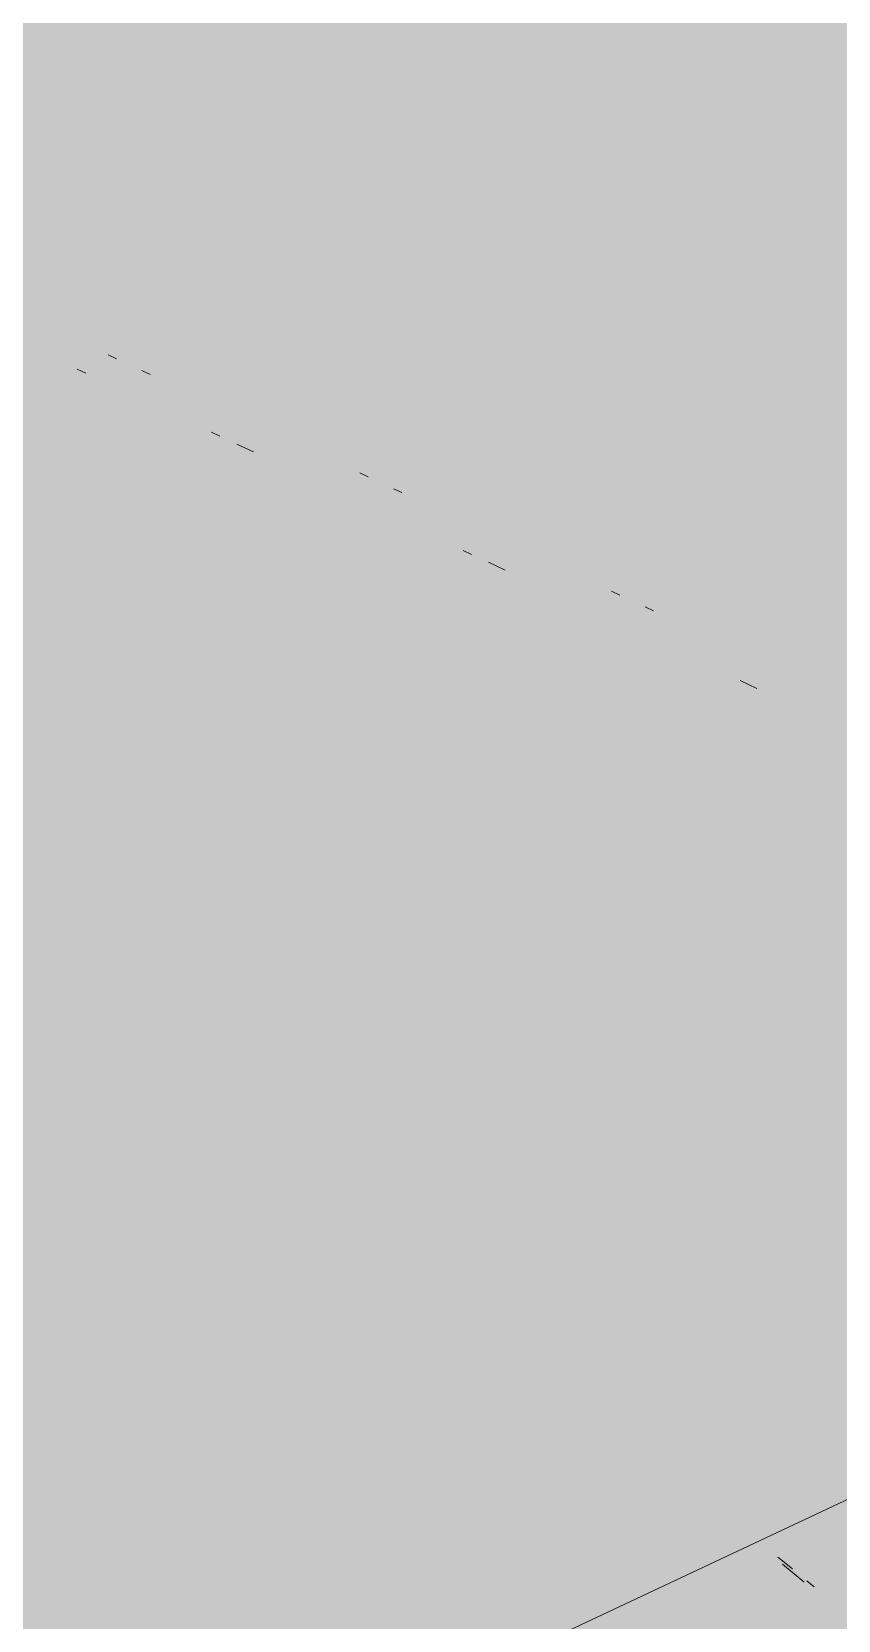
# Model space of a CAD drawing. Header units: millimetres. Extents: x 5 to 1315, y 5 to 292.
# Drawn here: x 1194.2 to 1197.87, y 95.49 to 102.71 of the extents above; entities that cross this region are included whole.
import ezdxf

# ---------------------------------------------------------------- set-up
doc = ezdxf.new("R2010")
doc.units = ezdxf.units.MM
doc.layers.add('EXISTING', color=7, linetype='Continuous')
doc.layers.add('IMAGES', color=7, linetype='Continuous')

# ---------------------------------------------------------------- blocks, each defined once
blk = doc.blocks.new('SHEET_03')
at = {"layer": 'EXISTING', "color": 250, "lineweight": 9}
for p, q in [((294.5866, 101.2202), (294.5485, 101.2381)), ((294.408, 101.1721), (294.4461, 101.1542)), ((294.7391, 101.1486), (294.701, 101.1665)), ((295.018, 100.8858), (295.0561, 100.8679)), ((295.1324, 100.8321), (295.2086, 100.7963)), ((295.7304, 100.6833), (295.6922, 100.7012)), ((295.8829, 100.6117), (295.8447, 100.6296)), ((296.1617, 100.3488), (296.1998, 100.3309)), ((296.2761, 100.2951), (296.3523, 100.2593)), ((296.8741, 100.1463), (296.836, 100.1642)), ((297.0266, 100.0747), (296.9885, 100.0926)), ((297.4198, 99.7582), (297.4961, 99.7224)), ((296.3103, 95.2876), (300.1095, 97.0712)), ((297.6578, 95.722), (297.5922, 95.7758)), ((297.6125, 95.743), (297.7108, 95.6622)), ((297.7561, 95.6412), (297.7233, 95.6681))]:
    blk.add_line(p, q, dxfattribs=at)
at = {"layer": 'IMAGES', "color": 7}
for points in [[(291.84, 102.6661), (297.8145, 102.6661), (291.84, 102.7625), (297.8145, 102.7625)], [(297.8145, 102.6661), (297.9109, 102.6661), (297.8145, 102.7625), (297.9109, 102.7625)], [(291.9364, 102.5697), (297.9109, 102.5697), (291.9364, 102.6661), (297.9109, 102.6661)], [(292.2255, 102.4733), (298.0073, 102.4733), (292.2255, 102.5697), (298.0073, 102.5697)], [(292.4182, 102.3768), (298.5855, 102.3768), (292.4182, 102.4733), (298.5855, 102.4733)], [(292.6109, 102.2804), (298.4891, 102.2804), (292.6109, 102.3768), (298.4891, 102.3768)], [(292.8036, 102.184), (298.5855, 102.184), (292.8036, 102.2804), (298.5855, 102.2804)], [(292.9964, 102.0876), (299.1636, 102.0876), (292.9964, 102.184), (299.1636, 102.184)], [(293.2855, 101.9912), (299.1636, 101.9912), (293.2855, 102.0876), (299.1636, 102.0876)], [(293.3818, 101.8948), (299.26, 101.8948), (293.3818, 101.9912), (299.26, 101.9912)], [(293.6709, 101.7984), (299.6455, 101.7984), (293.6709, 101.8948), (299.6455, 101.8948)], [(293.7673, 101.702), (299.6455, 101.702), (293.7673, 101.7984), (299.6455, 101.7984)], [(294.1527, 101.6056), (299.8382, 101.6056), (294.1527, 101.702), (299.8382, 101.702)], [(294.1527, 101.5092), (294.2491, 101.5092), (294.1527, 101.6056), (294.2491, 101.6056)], [(294.2491, 101.5092), (300.32, 101.5092), (294.2491, 101.6056), (300.32, 101.6056)], [(294.1527, 101.4128), (294.2491, 101.4128), (294.1527, 101.5092), (294.2491, 101.5092)], [(294.2491, 101.4128), (294.4418, 101.4128), (294.2491, 101.5092), (294.4418, 101.5092)], [(294.4418, 101.4128), (300.4164, 101.4128), (294.4418, 101.5092), (300.4164, 101.5092)], [(294.1527, 101.3164), (294.2491, 101.3164), (294.1527, 101.4128), (294.2491, 101.4128)], [(294.2491, 101.3164), (294.3455, 101.3164), (294.2491, 101.4128), (294.3455, 101.4128)], [(294.3455, 101.3164), (294.4418, 101.3164), (294.3455, 101.4128), (294.4418, 101.4128)], [(294.4418, 101.3164), (294.5382, 101.3164), (294.4418, 101.4128), (294.5382, 101.4128)], [(294.5382, 101.3164), (294.6345, 101.3164), (294.5382, 101.4128), (294.6345, 101.4128)], [(294.6345, 101.3164), (300.5127, 101.3164), (294.6345, 101.4128), (300.5127, 101.4128)], [(294.1527, 101.22), (294.4418, 101.22), (294.1527, 101.3164), (294.4418, 101.3164)], [(294.4418, 101.22), (294.5382, 101.22), (294.4418, 101.3164), (294.5382, 101.3164)], [(294.5382, 101.22), (294.6345, 101.22), (294.5382, 101.3164), (294.6345, 101.3164)], [(294.6345, 101.22), (294.8273, 101.22), (294.6345, 101.3164), (294.8273, 101.3164)], [(294.8273, 101.22), (300.8018, 101.22), (294.8273, 101.3164), (300.8018, 101.3164)], [(294.1527, 101.1236), (294.2491, 101.1236), (294.1527, 101.22), (294.2491, 101.22)], [(294.2491, 101.1236), (294.3455, 101.1236), (294.2491, 101.22), (294.3455, 101.22)], [(294.3455, 101.1236), (294.6345, 101.1236), (294.3455, 101.22), (294.6345, 101.22)], [(294.6345, 101.1236), (294.7309, 101.1236), (294.6345, 101.22), (294.7309, 101.22)], [(294.7309, 101.1236), (294.8273, 101.1236), (294.7309, 101.22), (294.8273, 101.22)], [(294.8273, 101.1236), (295.02, 101.1236), (294.8273, 101.22), (295.02, 101.22)], [(295.02, 101.1236), (295.1164, 101.1236), (295.02, 101.22), (295.1164, 101.22)], [(295.1164, 101.1236), (300.8982, 101.1236), (295.1164, 101.22), (300.8982, 101.22)], [(294.1527, 101.0272), (294.3455, 101.0272), (294.1527, 101.1236), (294.3455, 101.1236)], [(294.3455, 101.0272), (294.4418, 101.0272), (294.3455, 101.1236), (294.4418, 101.1236)], [(294.4418, 101.0272), (294.5382, 101.0272), (294.4418, 101.1236), (294.5382, 101.1236)], [(294.5382, 101.0272), (294.6345, 101.0272), (294.5382, 101.1236), (294.6345, 101.1236)], [(294.6345, 101.0272), (294.8273, 101.0272), (294.6345, 101.1236), (294.8273, 101.1236)], [(294.8273, 101.0272), (294.9236, 101.0272), (294.8273, 101.1236), (294.9236, 101.1236)], [(294.9236, 101.0272), (295.02, 101.0272), (294.9236, 101.1236), (295.02, 101.1236)], [(295.02, 101.0272), (295.1164, 101.0272), (295.02, 101.1236), (295.1164, 101.1236)], [(295.1164, 101.0272), (295.3091, 101.0272), (295.1164, 101.1236), (295.3091, 101.1236)], [(295.3091, 101.0272), (301.0909, 101.0272), (295.3091, 101.1236), (301.0909, 101.1236)], [(291.7436, 100.9308), (294.2491, 100.9308), (291.7436, 101.0272), (294.2491, 101.0272)], [(294.2491, 100.9308), (294.3455, 100.9308), (294.2491, 101.0272), (294.3455, 101.0272)], [(294.3455, 100.9308), (294.5382, 100.9308), (294.3455, 101.0272), (294.5382, 101.0272)], [(294.5382, 100.9308), (294.6345, 100.9308), (294.5382, 101.0272), (294.6345, 101.0272)], [(294.6345, 100.9308), (294.7309, 100.9308), (294.6345, 101.0272), (294.7309, 101.0272)], [(294.7309, 100.9308), (295.02, 100.9308), (294.7309, 101.0272), (295.02, 101.0272)], [(295.02, 100.9308), (295.1164, 100.9308), (295.02, 101.0272), (295.1164, 101.0272)], [(295.1164, 100.9308), (295.2127, 100.9308), (295.1164, 101.0272), (295.2127, 101.0272)], [(295.2127, 100.9308), (295.3091, 100.9308), (295.2127, 101.0272), (295.3091, 101.0272)], [(295.3091, 100.9308), (295.5018, 100.9308), (295.3091, 101.0272), (295.5018, 101.0272)], [(295.5018, 100.9308), (301.38, 100.9308), (295.5018, 101.0272), (301.38, 101.0272)], [(292.2255, 100.8344), (294.5382, 100.8344), (292.2255, 100.9308), (294.5382, 100.9308)], [(294.5382, 100.8344), (294.6345, 100.8344), (294.5382, 100.9308), (294.6345, 100.9308)], [(294.6345, 100.738), (294.7309, 100.738), (294.6345, 100.9308), (294.7309, 100.9308)], [(294.7309, 100.8344), (294.8273, 100.8344), (294.7309, 100.9308), (294.8273, 100.9308)], [(294.8273, 100.8344), (294.9236, 100.8344), (294.8273, 100.9308), (294.9236, 100.9308)], [(294.9236, 100.8344), (295.02, 100.8344), (294.9236, 100.9308), (295.02, 100.9308)], [(295.02, 100.8344), (295.2127, 100.8344), (295.02, 100.9308), (295.2127, 100.9308)], [(295.2127, 100.8344), (295.3091, 100.8344), (295.2127, 100.9308), (295.3091, 100.9308)], [(295.3091, 100.8344), (295.4055, 100.8344), (295.3091, 100.9308), (295.4055, 100.9308)], [(295.4055, 100.8344), (295.5018, 100.8344), (295.4055, 100.9308), (295.5018, 100.9308)], [(295.5018, 100.8344), (295.6945, 100.8344), (295.5018, 100.9308), (295.6945, 100.9308)], [(295.6945, 100.8344), (301.4764, 100.8344), (295.6945, 100.9308), (301.4764, 100.9308)], [(292.4182, 100.738), (294.6345, 100.738), (292.4182, 100.8344), (294.6345, 100.8344)], [(294.7309, 100.738), (294.9236, 100.738), (294.7309, 100.8344), (294.9236, 100.8344)], [(294.9236, 100.738), (295.02, 100.738), (294.9236, 100.8344), (295.02, 100.8344)], [(295.02, 100.738), (295.1164, 100.738), (295.02, 100.8344), (295.1164, 100.8344)], [(295.1164, 100.738), (295.5018, 100.738), (295.1164, 100.8344), (295.5018, 100.8344)], [(295.5018, 100.738), (295.5982, 100.738), (295.5018, 100.8344), (295.5982, 100.8344)], [(295.5982, 100.738), (295.6945, 100.738), (295.5982, 100.8344), (295.6945, 100.8344)], [(295.6945, 100.738), (295.7909, 100.738), (295.6945, 100.8344), (295.7909, 100.8344)], [(295.7909, 100.738), (295.8873, 100.738), (295.7909, 100.8344), (295.8873, 100.8344)], [(295.8873, 100.738), (301.6691, 100.738), (295.8873, 100.8344), (301.6691, 100.8344)], [(292.5145, 100.6416), (294.9236, 100.6416), (292.5145, 100.738), (294.9236, 100.738)], [(294.9236, 100.6416), (295.1164, 100.6416), (294.9236, 100.738), (295.1164, 100.738)], [(295.1164, 100.6416), (295.3091, 100.6416), (295.1164, 100.738), (295.3091, 100.738)], [(295.3091, 100.6416), (295.4055, 100.6416), (295.3091, 100.738), (295.4055, 100.738)], [(295.4055, 100.6416), (295.5982, 100.6416), (295.4055, 100.738), (295.5982, 100.738)], [(295.5982, 100.6416), (295.6945, 100.6416), (295.5982, 100.738), (295.6945, 100.738)], [(295.6945, 100.6416), (295.7909, 100.6416), (295.6945, 100.738), (295.7909, 100.738)], [(295.7909, 100.6416), (295.8873, 100.6416), (295.7909, 100.738), (295.8873, 100.738)], [(295.8873, 100.6416), (295.9836, 100.6416), (295.8873, 100.738), (295.9836, 100.738)], [(295.9836, 100.6416), (296.08, 100.6416), (295.9836, 100.738), (296.08, 100.738)], [(296.08, 100.6416), (302.1509, 100.6416), (296.08, 100.738), (302.1509, 100.738)], [(292.8036, 100.5452), (295.1164, 100.5452), (292.8036, 100.6416), (295.1164, 100.6416)], [(295.1164, 100.5452), (295.3091, 100.5452), (295.1164, 100.6416), (295.3091, 100.6416)], [(295.3091, 100.5452), (295.4055, 100.5452), (295.3091, 100.6416), (295.4055, 100.6416)], [(295.4055, 100.5452), (295.5018, 100.5452), (295.4055, 100.6416), (295.5018, 100.6416)], [(295.5018, 100.5452), (295.5982, 100.5452), (295.5018, 100.6416), (295.5982, 100.6416)], [(295.5982, 100.5452), (295.8873, 100.5452), (295.5982, 100.6416), (295.8873, 100.6416)], [(295.8873, 100.5452), (295.9836, 100.5452), (295.8873, 100.6416), (295.9836, 100.6416)], [(295.9836, 100.5452), (296.08, 100.5452), (295.9836, 100.6416), (296.08, 100.6416)], [(296.08, 100.5452), (296.1764, 100.5452), (296.08, 100.6416), (296.1764, 100.6416)], [(296.1764, 100.5452), (296.2727, 100.5452), (296.1764, 100.6416), (296.2727, 100.6416)], [(296.2727, 100.5452), (302.2473, 100.5452), (296.2727, 100.6416), (302.2473, 100.6416)], [(292.9964, 100.4488), (295.4055, 100.4488), (292.9964, 100.5452), (295.4055, 100.5452)], [(295.4055, 100.4488), (295.5018, 100.4488), (295.4055, 100.5452), (295.5018, 100.5452)], [(295.5018, 100.4488), (295.5982, 100.4488), (295.5018, 100.5452), (295.5982, 100.5452)], [(295.5982, 100.4488), (295.6945, 100.4488), (295.5982, 100.5452), (295.6945, 100.5452)], [(295.6945, 100.4488), (295.7909, 100.4488), (295.6945, 100.5452), (295.7909, 100.5452)], [(295.7909, 100.4488), (296.08, 100.4488), (295.7909, 100.5452), (296.08, 100.5452)], [(296.08, 100.4488), (296.1764, 100.4488), (296.08, 100.5452), (296.1764, 100.5452)], [(296.1764, 100.4488), (296.2727, 100.4488), (296.1764, 100.5452), (296.2727, 100.5452)], [(296.2727, 100.4488), (296.3691, 100.4488), (296.2727, 100.5452), (296.3691, 100.5452)], [(296.3691, 100.4488), (296.5618, 100.4488), (296.3691, 100.5452), (296.5618, 100.5452)], [(296.5618, 100.4488), (302.8255, 100.4488), (296.5618, 100.5452), (302.8255, 100.5452)], [(293.0927, 100.3524), (295.5018, 100.3524), (293.0927, 100.4488), (295.5018, 100.4488)], [(295.5018, 100.3524), (295.5982, 100.3524), (295.5018, 100.4488), (295.5982, 100.4488)], [(295.5982, 100.3524), (295.6945, 100.3524), (295.5982, 100.4488), (295.6945, 100.4488)], [(295.6945, 100.3524), (295.7909, 100.3524), (295.6945, 100.4488), (295.7909, 100.4488)], [(295.7909, 100.3524), (295.8873, 100.3524), (295.7909, 100.4488), (295.8873, 100.4488)], [(295.8873, 100.3524), (295.9836, 100.3524), (295.8873, 100.4488), (295.9836, 100.4488)], [(295.9836, 100.3524), (296.1764, 100.3524), (295.9836, 100.4488), (296.1764, 100.4488)], [(296.1764, 100.3524), (296.3691, 100.3524), (296.1764, 100.4488), (296.3691, 100.4488)], [(296.3691, 100.3524), (296.4655, 100.3524), (296.3691, 100.4488), (296.4655, 100.4488)], [(296.4655, 100.3524), (296.5618, 100.3524), (296.4655, 100.4488), (296.5618, 100.4488)], [(296.5618, 100.3524), (296.6582, 100.3524), (296.5618, 100.4488), (296.6582, 100.4488)], [(296.6582, 100.3524), (302.7291, 100.3524), (296.6582, 100.4488), (302.7291, 100.4488)], [(293.5745, 100.256), (295.6945, 100.256), (293.5745, 100.3524), (295.6945, 100.3524)], [(295.6945, 100.256), (295.7909, 100.256), (295.6945, 100.3524), (295.7909, 100.3524)], [(295.7909, 100.256), (295.9836, 100.256), (295.7909, 100.3524), (295.9836, 100.3524)], [(295.9836, 100.256), (296.08, 100.256), (295.9836, 100.3524), (296.08, 100.3524)], [(296.08, 100.256), (296.1764, 100.256), (296.08, 100.3524), (296.1764, 100.3524)], [(296.1764, 100.256), (296.4655, 100.256), (296.1764, 100.3524), (296.4655, 100.3524)], [(296.4655, 100.256), (296.5618, 100.256), (296.4655, 100.3524), (296.5618, 100.3524)], [(296.5618, 100.256), (296.6582, 100.256), (296.5618, 100.3524), (296.6582, 100.3524)], [(296.6582, 100.256), (296.7545, 100.256), (296.6582, 100.3524), (296.7545, 100.3524)], [(296.7545, 100.256), (296.9473, 100.256), (296.7545, 100.3524), (296.9473, 100.3524)], [(296.9473, 100.256), (302.8255, 100.256), (296.9473, 100.3524), (302.8255, 100.3524)], [(293.6709, 100.1596), (295.9836, 100.1596), (293.6709, 100.256), (295.9836, 100.256)], [(295.9836, 100.1596), (296.08, 100.1596), (295.9836, 100.256), (296.08, 100.256)], [(296.08, 100.1596), (296.1764, 100.1596), (296.08, 100.256), (296.1764, 100.256)], [(296.1764, 100.1596), (296.2727, 100.1596), (296.1764, 100.256), (296.2727, 100.256)], [(296.2727, 100.1596), (296.4655, 100.1596), (296.2727, 100.256), (296.4655, 100.256)], [(296.4655, 100.1596), (296.6582, 100.1596), (296.4655, 100.256), (296.6582, 100.256)], [(296.6582, 100.1596), (296.7545, 100.1596), (296.6582, 100.256), (296.7545, 100.256)], [(296.7545, 100.1596), (296.8509, 100.1596), (296.7545, 100.256), (296.8509, 100.256)], [(296.8509, 100.1596), (296.9473, 100.1596), (296.8509, 100.256), (296.9473, 100.256)], [(296.9473, 100.1596), (297.0436, 100.1596), (296.9473, 100.256), (297.0436, 100.256)], [(297.0436, 100.1596), (297.14, 100.1596), (297.0436, 100.256), (297.14, 100.256)], [(297.14, 100.1596), (303.3073, 100.1596), (297.14, 100.256), (303.3073, 100.256)], [(293.96, 100.0632), (296.08, 100.0632), (293.96, 100.1596), (296.08, 100.1596)], [(296.08, 100.0632), (296.1764, 100.0632), (296.08, 100.1596), (296.1764, 100.1596)], [(296.1764, 100.0632), (296.3691, 100.0632), (296.1764, 100.1596), (296.3691, 100.1596)], [(296.3691, 100.0632), (296.4655, 100.0632), (296.3691, 100.1596), (296.4655, 100.1596)], [(296.4655, 100.0632), (296.5618, 100.0632), (296.4655, 100.1596), (296.5618, 100.1596)], [(296.5618, 100.0632), (296.6582, 100.0632), (296.5618, 100.1596), (296.6582, 100.1596)], [(296.6582, 100.0632), (296.8509, 100.0632), (296.6582, 100.1596), (296.8509, 100.1596)], [(296.8509, 100.0632), (296.9473, 100.0632), (296.8509, 100.1596), (296.9473, 100.1596)], [(296.9473, 100.0632), (297.0436, 100.0632), (296.9473, 100.1596), (297.0436, 100.1596)], [(297.0436, 100.0632), (297.14, 100.0632), (297.0436, 100.1596), (297.14, 100.1596)], [(297.14, 100.0632), (297.2364, 100.0632), (297.14, 100.1596), (297.2364, 100.1596)], [(297.2364, 100.0632), (297.3327, 100.0632), (297.2364, 100.1596), (297.3327, 100.1596)], [(297.3327, 100.0632), (303.3073, 100.0632), (297.3327, 100.1596), (303.3073, 100.1596)], [(294.1527, 99.9668), (296.4655, 99.9668), (294.1527, 100.0632), (296.4655, 100.0632)], [(296.4655, 99.9668), (296.5618, 99.9668), (296.4655, 100.0632), (296.5618, 100.0632)], [(296.5618, 99.9668), (296.6582, 99.9668), (296.5618, 100.0632), (296.6582, 100.0632)], [(296.6582, 99.9668), (296.7545, 99.9668), (296.6582, 100.0632), (296.7545, 100.0632)], [(296.7545, 99.9668), (296.8509, 99.9668), (296.7545, 100.0632), (296.8509, 100.0632)], [(296.8509, 99.9668), (297.0436, 99.9668), (296.8509, 100.0632), (297.0436, 100.0632)], [(297.0436, 99.9668), (297.14, 99.9668), (297.0436, 100.0632), (297.14, 100.0632)], [(297.14, 99.9668), (297.2364, 99.9668), (297.14, 100.0632), (297.2364, 100.0632)], [(297.2364, 99.9668), (297.3327, 99.9668), (297.2364, 100.0632), (297.3327, 100.0632)], [(297.3327, 99.9668), (297.5255, 99.9668), (297.3327, 100.0632), (297.5255, 100.0632)], [(297.5255, 99.9668), (303.4036, 99.9668), (297.5255, 100.0632), (303.4036, 100.0632)], [(294.1527, 99.774), (294.2491, 99.774), (294.1527, 99.9668), (294.2491, 99.9668)], [(294.2491, 99.8704), (296.5618, 99.8704), (294.2491, 99.9668), (296.5618, 99.9668)], [(296.5618, 99.8704), (296.7545, 99.8704), (296.5618, 99.9668), (296.7545, 99.9668)], [(296.7545, 99.8704), (296.8509, 99.8704), (296.7545, 99.9668), (296.8509, 99.9668)], [(296.8509, 99.8704), (296.9473, 99.8704), (296.8509, 99.9668), (296.9473, 99.9668)], [(296.9473, 99.8704), (297.0436, 99.8704), (296.9473, 99.9668), (297.0436, 99.9668)], [(297.0436, 99.8704), (297.3327, 99.8704), (297.0436, 99.9668), (297.3327, 99.9668)], [(297.3327, 99.8704), (297.5255, 99.8704), (297.3327, 99.9668), (297.5255, 99.9668)], [(297.5255, 99.8704), (297.6218, 99.8704), (297.5255, 99.9668), (297.6218, 99.9668)], [(297.6218, 99.8704), (297.7182, 99.8704), (297.6218, 99.9668), (297.7182, 99.9668)], [(297.7182, 99.8704), (303.5, 99.8704), (297.7182, 99.9668), (303.5, 99.9668)], [(294.2491, 99.774), (296.8509, 99.774), (294.2491, 99.8704), (296.8509, 99.8704)], [(296.8509, 99.774), (296.9473, 99.774), (296.8509, 99.8704), (296.9473, 99.8704)], [(296.9473, 99.774), (297.0436, 99.774), (296.9473, 99.8704), (297.0436, 99.8704)], [(297.0436, 99.774), (297.14, 99.774), (297.0436, 99.8704), (297.14, 99.8704)], [(297.14, 99.774), (297.2364, 99.774), (297.14, 99.8704), (297.2364, 99.8704)], [(297.2364, 99.774), (297.5255, 99.774), (297.2364, 99.8704), (297.5255, 99.8704)], [(297.5255, 99.774), (297.6218, 99.774), (297.5255, 99.8704), (297.6218, 99.8704)], [(297.6218, 99.774), (297.7182, 99.774), (297.6218, 99.8704), (297.7182, 99.8704)], [(297.7182, 99.774), (297.9109, 99.774), (297.7182, 99.8704), (297.9109, 99.8704)], [(294.1527, 99.6776), (294.5382, 99.6776), (294.1527, 99.774), (294.5382, 99.774)], [(294.5382, 99.6776), (294.6345, 99.6776), (294.5382, 99.774), (294.6345, 99.774)], [(294.6345, 99.6776), (294.7309, 99.6776), (294.6345, 99.774), (294.7309, 99.774)], [(294.7309, 99.6776), (296.9473, 99.6776), (294.7309, 99.774), (296.9473, 99.774)], [(296.9473, 99.6776), (297.14, 99.6776), (296.9473, 99.774), (297.14, 99.774)], [(297.14, 99.6776), (297.2364, 99.6776), (297.14, 99.774), (297.2364, 99.774)], [(297.2364, 99.6776), (297.3327, 99.6776), (297.2364, 99.774), (297.3327, 99.774)], [(297.3327, 99.6776), (297.4291, 99.6776), (297.3327, 99.774), (297.4291, 99.774)], [(297.4291, 99.6776), (297.7182, 99.6776), (297.4291, 99.774), (297.7182, 99.774)], [(297.7182, 99.6776), (297.8145, 99.6776), (297.7182, 99.774), (297.8145, 99.774)], [(297.8145, 99.6776), (297.9109, 99.6776), (297.8145, 99.774), (297.9109, 99.774)], [(292.4182, 99.5812), (294.4418, 99.5812), (292.4182, 99.6776), (294.4418, 99.6776)], [(294.4418, 99.5812), (294.5382, 99.5812), (294.4418, 99.6776), (294.5382, 99.6776)], [(294.5382, 99.5812), (294.6345, 99.5812), (294.5382, 99.6776), (294.6345, 99.6776)], [(294.6345, 99.4848), (294.7309, 99.4848), (294.6345, 99.6776), (294.7309, 99.6776)], [(294.7309, 99.5812), (294.8273, 99.5812), (294.7309, 99.6776), (294.8273, 99.6776)], [(294.8273, 99.5812), (297.14, 99.5812), (294.8273, 99.6776), (297.14, 99.6776)], [(297.14, 99.5812), (297.2364, 99.5812), (297.14, 99.6776), (297.2364, 99.6776)], [(297.2364, 99.5812), (297.3327, 99.5812), (297.2364, 99.6776), (297.3327, 99.6776)], [(297.3327, 99.5812), (297.4291, 99.5812), (297.3327, 99.6776), (297.4291, 99.6776)], [(297.4291, 99.5812), (297.6218, 99.5812), (297.4291, 99.6776), (297.6218, 99.6776)], [(297.6218, 99.5812), (297.9109, 99.5812), (297.6218, 99.6776), (297.9109, 99.6776)], [(292.5145, 99.4848), (294.4418, 99.4848), (292.5145, 99.5812), (294.4418, 99.5812)], [(294.4418, 99.4848), (294.5382, 99.4848), (294.4418, 99.5812), (294.5382, 99.5812)], [(294.5382, 99.4848), (294.6345, 99.4848), (294.5382, 99.5812), (294.6345, 99.5812)], [(294.7309, 99.4848), (297.3327, 99.4848), (294.7309, 99.5812), (297.3327, 99.5812)], [(297.3327, 99.4848), (297.4291, 99.4848), (297.3327, 99.5812), (297.4291, 99.5812)], [(297.4291, 99.4848), (297.6218, 99.4848), (297.4291, 99.5812), (297.6218, 99.5812)], [(297.6218, 99.4848), (297.7182, 99.4848), (297.6218, 99.5812), (297.7182, 99.5812)], [(297.7182, 99.4848), (297.8145, 99.4848), (297.7182, 99.5812), (297.8145, 99.5812)], [(297.8145, 99.4848), (297.9109, 99.4848), (297.8145, 99.5812), (297.9109, 99.5812)], [(292.6109, 99.3884), (294.5382, 99.3884), (292.6109, 99.4848), (294.5382, 99.4848)], [(294.5382, 99.3884), (294.6345, 99.3884), (294.5382, 99.4848), (294.6345, 99.4848)], [(294.6345, 99.3884), (295.1164, 99.3884), (294.6345, 99.4848), (295.1164, 99.4848)], [(295.1164, 99.3884), (295.3091, 99.3884), (295.1164, 99.4848), (295.3091, 99.4848)], [(295.3091, 99.3884), (297.6218, 99.3884), (295.3091, 99.4848), (297.6218, 99.4848)], [(297.6218, 99.3884), (297.8145, 99.3884), (297.6218, 99.4848), (297.8145, 99.4848)], [(297.8145, 99.3884), (297.9109, 99.3884), (297.8145, 99.4848), (297.9109, 99.4848)], [(292.8036, 99.292), (295.02, 99.292), (292.8036, 99.3884), (295.02, 99.3884)], [(295.02, 99.292), (295.1164, 99.292), (295.02, 99.3884), (295.1164, 99.3884)], [(295.1164, 99.292), (295.3091, 99.292), (295.1164, 99.3884), (295.3091, 99.3884)], [(295.3091, 99.292), (295.4055, 99.292), (295.3091, 99.3884), (295.4055, 99.3884)], [(295.4055, 99.292), (297.8145, 99.292), (295.4055, 99.3884), (297.8145, 99.3884)], [(297.8145, 99.292), (298.0073, 99.292), (297.8145, 99.3884), (298.0073, 99.3884)], [(292.8036, 99.1956), (295.1164, 99.1956), (292.8036, 99.292), (295.1164, 99.292)], [(295.1164, 99.1956), (295.3091, 99.1956), (295.1164, 99.292), (295.3091, 99.292)], [(295.3091, 99.1956), (298.0073, 99.1956), (295.3091, 99.292), (298.0073, 99.292)], [(292.9964, 99.0992), (295.6945, 99.0992), (292.9964, 99.1956), (295.6945, 99.1956)], [(295.6945, 99.0992), (295.7909, 99.0992), (295.6945, 99.1956), (295.7909, 99.1956)], [(295.7909, 99.0992), (298.2, 99.0992), (295.7909, 99.1956), (298.2, 99.1956)], [(293.0927, 99.0028), (295.5982, 99.0028), (293.0927, 99.0992), (295.5982, 99.0992)], [(295.5982, 99.0028), (295.6945, 99.0028), (295.5982, 99.0992), (295.6945, 99.0992)], [(295.6945, 99.0028), (295.7909, 99.0028), (295.6945, 99.0992), (295.7909, 99.0992)], [(295.7909, 99.0028), (295.8873, 99.0028), (295.7909, 99.0992), (295.8873, 99.0992)], [(295.8873, 99.0028), (298.3927, 99.0028), (295.8873, 99.0992), (298.3927, 99.0992)], [(293.2855, 98.9064), (295.6945, 98.9064), (293.2855, 99.0028), (295.6945, 99.0028)], [(295.6945, 98.9064), (295.7909, 98.9064), (295.6945, 99.0028), (295.7909, 99.0028)], [(295.7909, 98.9064), (296.2727, 98.9064), (295.7909, 99.0028), (296.2727, 99.0028)], [(296.2727, 98.9064), (296.4655, 98.9064), (296.2727, 99.0028), (296.4655, 99.0028)], [(296.4655, 98.9064), (298.5855, 98.9064), (296.4655, 99.0028), (298.5855, 99.0028)], [(293.3818, 98.81), (296.1764, 98.81), (293.3818, 98.9064), (296.1764, 98.9064)], [(296.1764, 98.81), (296.2727, 98.81), (296.1764, 98.9064), (296.2727, 98.9064)], [(296.2727, 98.81), (296.3691, 98.81), (296.2727, 98.9064), (296.3691, 98.9064)], [(296.3691, 98.81), (296.4655, 98.81), (296.3691, 98.9064), (296.4655, 98.9064)], [(296.4655, 98.81), (296.5618, 98.81), (296.4655, 98.9064), (296.5618, 98.9064)], [(296.5618, 98.81), (298.8745, 98.81), (296.5618, 98.9064), (298.8745, 98.9064)], [(293.4782, 98.7136), (296.1764, 98.7136), (293.4782, 98.81), (296.1764, 98.81)], [(296.1764, 98.7136), (296.2727, 98.7136), (296.1764, 98.81), (296.2727, 98.81)], [(296.2727, 98.7136), (296.4655, 98.7136), (296.2727, 98.81), (296.4655, 98.81)], [(296.4655, 98.7136), (296.5618, 98.7136), (296.4655, 98.81), (296.5618, 98.81)], [(296.5618, 98.7136), (296.6582, 98.7136), (296.5618, 98.81), (296.6582, 98.81)], [(296.6582, 98.7136), (298.9709, 98.7136), (296.6582, 98.81), (298.9709, 98.81)], [(293.5745, 98.6172), (296.2727, 98.6172), (293.5745, 98.7136), (296.2727, 98.7136)], [(296.2727, 98.6172), (296.3691, 98.6172), (296.2727, 98.7136), (296.3691, 98.7136)], [(296.3691, 98.6172), (296.4655, 98.6172), (296.3691, 98.7136), (296.4655, 98.7136)], [(296.4655, 98.6172), (296.5618, 98.6172), (296.4655, 98.7136), (296.5618, 98.7136)], [(296.5618, 98.6172), (296.6582, 98.6172), (296.5618, 98.7136), (296.6582, 98.7136)], [(296.6582, 98.6172), (296.8509, 98.6172), (296.6582, 98.7136), (296.8509, 98.7136)], [(296.8509, 98.6172), (296.9473, 98.6172), (296.8509, 98.7136), (296.9473, 98.7136)], [(296.9473, 98.6172), (299.26, 98.6172), (296.9473, 98.7136), (299.26, 98.7136)], [(293.6709, 98.5208), (296.4655, 98.5208), (293.6709, 98.6172), (296.4655, 98.6172)], [(296.4655, 98.5208), (296.5618, 98.5208), (296.4655, 98.6172), (296.5618, 98.6172)], [(296.5618, 98.5208), (296.8509, 98.5208), (296.5618, 98.6172), (296.8509, 98.6172)], [(296.8509, 98.5208), (296.9473, 98.5208), (296.8509, 98.6172), (296.9473, 98.6172)], [(296.9473, 98.5208), (297.0436, 98.5208), (296.9473, 98.6172), (297.0436, 98.6172)], [(297.0436, 98.5208), (297.14, 98.5208), (297.0436, 98.6172), (297.14, 98.6172)], [(297.14, 98.5208), (299.3564, 98.5208), (297.14, 98.6172), (299.3564, 98.6172)], [(293.8636, 98.328), (296.8509, 98.328), (293.8636, 98.5208), (296.8509, 98.5208)], [(296.8509, 98.4244), (296.9473, 98.4244), (296.8509, 98.5208), (296.9473, 98.5208)], [(296.9473, 98.4244), (297.0436, 98.4244), (296.9473, 98.5208), (297.0436, 98.5208)], [(297.0436, 98.4244), (297.14, 98.4244), (297.0436, 98.5208), (297.14, 98.5208)], [(297.14, 98.4244), (297.2364, 98.4244), (297.14, 98.5208), (297.2364, 98.5208)], [(297.2364, 98.4244), (299.6455, 98.4244), (297.2364, 98.5208), (299.6455, 98.5208)], [(296.8509, 98.328), (296.9473, 98.328), (296.8509, 98.4244), (296.9473, 98.4244)], [(296.9473, 98.328), (297.14, 98.328), (296.9473, 98.4244), (297.14, 98.4244)], [(297.14, 98.328), (297.4291, 98.328), (297.14, 98.4244), (297.4291, 98.4244)], [(297.4291, 98.328), (297.5255, 98.328), (297.4291, 98.4244), (297.5255, 98.4244)], [(297.5255, 98.328), (297.6218, 98.328), (297.5255, 98.4244), (297.6218, 98.4244)], [(297.6218, 98.328), (299.8382, 98.328), (297.6218, 98.4244), (299.8382, 98.4244)], [(294.0564, 98.2316), (297.3327, 98.2316), (294.0564, 98.328), (297.3327, 98.328)], [(297.3327, 98.2316), (297.4291, 98.2316), (297.3327, 98.328), (297.4291, 98.328)], [(297.4291, 98.2316), (297.5255, 98.2316), (297.4291, 98.328), (297.5255, 98.328)], [(297.5255, 98.1352), (297.6218, 98.1352), (297.5255, 98.328), (297.6218, 98.328)], [(297.6218, 98.2316), (297.7182, 98.2316), (297.6218, 98.328), (297.7182, 98.328)], [(297.7182, 98.2316), (300.1273, 98.2316), (297.7182, 98.328), (300.1273, 98.328)], [(294.1527, 98.1352), (297.3327, 98.1352), (294.1527, 98.2316), (297.3327, 98.2316)], [(297.3327, 98.1352), (297.4291, 98.1352), (297.3327, 98.2316), (297.4291, 98.2316)], [(297.4291, 98.1352), (297.5255, 98.1352), (297.4291, 98.2316), (297.5255, 98.2316)], [(297.6218, 98.1352), (297.7182, 98.1352), (297.6218, 98.2316), (297.7182, 98.2316)], [(297.7182, 98.1352), (297.8145, 98.1352), (297.7182, 98.2316), (297.8145, 98.2316)], [(297.8145, 98.1352), (300.2236, 98.1352), (297.8145, 98.2316), (300.2236, 98.2316)], [(294.1527, 97.8459), (294.2491, 97.8459), (294.1527, 98.1352), (294.2491, 98.1352)], [(294.2491, 98.0387), (297.4291, 98.0387), (294.2491, 98.1352), (297.4291, 98.1352)], [(297.4291, 98.0387), (297.7182, 98.0387), (297.4291, 98.1352), (297.7182, 98.1352)], [(297.7182, 98.0387), (298.1036, 98.0387), (297.7182, 98.1352), (298.1036, 98.1352)], [(294.2491, 97.9423), (297.8145, 97.9423), (294.2491, 98.0387), (297.8145, 98.0387)], [(297.8145, 97.9423), (297.9109, 97.9423), (297.8145, 98.0387), (297.9109, 98.0387)], [(294.2491, 97.8459), (298.0073, 97.8459), (294.2491, 97.9423), (298.0073, 97.9423)], [(294.1527, 97.7495), (298.1036, 97.7495), (294.1527, 97.8459), (298.1036, 97.8459)], [(293.96, 97.6531), (298.5855, 97.6531), (293.96, 97.7495), (298.5855, 97.7495)], [(293.7673, 97.5567), (298.5855, 97.5567), (293.7673, 97.6531), (298.5855, 97.6531)], [(293.5745, 97.4603), (298.6818, 97.4603), (293.5745, 97.5567), (298.6818, 97.5567)], [(293.4782, 97.3639), (299.1636, 97.3639), (293.4782, 97.4603), (299.1636, 97.4603)], [(293.1891, 97.2675), (299.26, 97.2675), (293.1891, 97.3639), (299.26, 97.3639)], [(293.0927, 97.1711), (299.26, 97.1711), (293.0927, 97.2675), (299.26, 97.2675)], [(293.2855, 97.0747), (299.7418, 97.0747), (293.2855, 97.1711), (299.7418, 97.1711)], [(293.5745, 96.9783), (299.6455, 96.9783), (293.5745, 97.0747), (299.6455, 97.0747)], [(293.6709, 96.8819), (299.26, 96.8819), (293.6709, 96.9783), (299.26, 96.9783)], [(293.7673, 96.7855), (299.26, 96.7855), (293.7673, 96.8819), (299.26, 96.8819)], [(294.1527, 96.6891), (294.2491, 96.6891), (294.1527, 96.7855), (294.2491, 96.7855)], [(294.2491, 96.6891), (298.8745, 96.6891), (294.2491, 96.7855), (298.8745, 96.7855)], [(294.1527, 96.5927), (294.2491, 96.5927), (294.1527, 96.6891), (294.2491, 96.6891)], [(294.2491, 96.4963), (294.3455, 96.4963), (294.2491, 96.6891), (294.3455, 96.6891)], [(294.3455, 96.5927), (298.6818, 96.5927), (294.3455, 96.6891), (298.6818, 96.6891)], [(294.1527, 96.4963), (294.2491, 96.4963), (294.1527, 96.5927), (294.2491, 96.5927)], [(294.3455, 96.4963), (298.4891, 96.4963), (294.3455, 96.5927), (298.4891, 96.5927)], [(294.1527, 96.3999), (294.2491, 96.3999), (294.1527, 96.4963), (294.2491, 96.4963)], [(294.2491, 96.3999), (294.6345, 96.3999), (294.2491, 96.4963), (294.6345, 96.4963)], [(294.6345, 96.3999), (294.7309, 96.3999), (294.6345, 96.4963), (294.7309, 96.4963)], [(294.7309, 96.3999), (294.8273, 96.3999), (294.7309, 96.4963), (294.8273, 96.4963)], [(294.8273, 96.3999), (298.3927, 96.3999), (294.8273, 96.4963), (298.3927, 96.4963)], [(291.1655, 96.3035), (294.5382, 96.3035), (291.1655, 96.3999), (294.5382, 96.3999)], [(294.5382, 96.2071), (294.6345, 96.2071), (294.5382, 96.3999), (294.6345, 96.3999)], [(294.6345, 96.3035), (294.8273, 96.3035), (294.6345, 96.3999), (294.8273, 96.3999)], [(294.8273, 96.2071), (294.9236, 96.2071), (294.8273, 96.3999), (294.9236, 96.3999)], [(294.9236, 96.3035), (298.2, 96.3035), (294.9236, 96.3999), (298.2, 96.3999)], [(290.8764, 96.2071), (294.5382, 96.2071), (290.8764, 96.3035), (294.5382, 96.3035)], [(294.6345, 96.2071), (294.7309, 96.2071), (294.6345, 96.3035), (294.7309, 96.3035)], [(294.7309, 96.2071), (294.8273, 96.2071), (294.7309, 96.3035), (294.8273, 96.3035)], [(294.9236, 96.2071), (297.9109, 96.2071), (294.9236, 96.3035), (297.9109, 96.3035)], [(290.6836, 96.1107), (294.6345, 96.1107), (290.6836, 96.2071), (294.6345, 96.2071)], [(294.6345, 96.1107), (294.7309, 96.1107), (294.6345, 96.2071), (294.7309, 96.2071)], [(294.7309, 96.1107), (294.8273, 96.1107), (294.7309, 96.2071), (294.8273, 96.2071)], [(294.8273, 96.1107), (295.3091, 96.1107), (294.8273, 96.2071), (295.3091, 96.2071)], [(295.3091, 96.1107), (295.4055, 96.1107), (295.3091, 96.2071), (295.4055, 96.2071)], [(295.4055, 96.1107), (297.7182, 96.1107), (295.4055, 96.2071), (297.7182, 96.2071)], [(297.7182, 96.1107), (297.8145, 96.1107), (297.7182, 96.2071), (297.8145, 96.2071)], [(297.8145, 96.1107), (297.9109, 96.1107), (297.8145, 96.2071), (297.9109, 96.2071)], [(290.4909, 96.0143), (295.2127, 96.0143), (290.4909, 96.1107), (295.2127, 96.1107)], [(295.2127, 96.0143), (295.3091, 96.0143), (295.2127, 96.1107), (295.3091, 96.1107)], [(295.3091, 96.0143), (295.4055, 96.0143), (295.3091, 96.1107), (295.4055, 96.1107)], [(295.4055, 96.0143), (295.5018, 96.0143), (295.4055, 96.1107), (295.5018, 96.1107)], [(295.5018, 96.0143), (297.4291, 96.0143), (295.5018, 96.1107), (297.4291, 96.1107)], [(297.4291, 96.0143), (297.5255, 96.0143), (297.4291, 96.1107), (297.5255, 96.1107)], [(297.5255, 96.0143), (297.6218, 96.0143), (297.5255, 96.1107), (297.6218, 96.1107)], [(297.6218, 96.0143), (297.7182, 96.0143), (297.6218, 96.1107), (297.7182, 96.1107)], [(297.7182, 96.0143), (297.8145, 96.0143), (297.7182, 96.1107), (297.8145, 96.1107)], [(297.8145, 96.0143), (297.9109, 96.0143), (297.8145, 96.1107), (297.9109, 96.1107)], [(290.2982, 95.9179), (295.2127, 95.9179), (290.2982, 96.0143), (295.2127, 96.0143)], [(295.2127, 95.9179), (295.3091, 95.9179), (295.2127, 96.0143), (295.3091, 96.0143)], [(295.3091, 95.9179), (295.4055, 95.9179), (295.3091, 96.0143), (295.4055, 96.0143)], [(295.4055, 95.9179), (297.4291, 95.9179), (295.4055, 96.0143), (297.4291, 96.0143)], [(297.4291, 95.9179), (297.6218, 95.9179), (297.4291, 96.0143), (297.6218, 96.0143)], [(297.6218, 95.9179), (297.7182, 95.9179), (297.6218, 96.0143), (297.7182, 96.0143)], [(297.7182, 95.9179), (297.8145, 95.9179), (297.7182, 96.0143), (297.8145, 96.0143)], [(297.8145, 95.9179), (297.9109, 95.9179), (297.8145, 96.0143), (297.9109, 96.0143)], [(290.2018, 95.8215), (295.3091, 95.8215), (290.2018, 95.9179), (295.3091, 95.9179)], [(295.3091, 95.8215), (295.4055, 95.8215), (295.3091, 95.9179), (295.4055, 95.9179)], [(295.4055, 95.8215), (295.9836, 95.8215), (295.4055, 95.9179), (295.9836, 95.9179)], [(295.9836, 95.8215), (296.08, 95.8215), (295.9836, 95.9179), (296.08, 95.9179)], [(296.08, 95.8215), (297.0436, 95.8215), (296.08, 95.9179), (297.0436, 95.9179)], [(297.0436, 95.8215), (297.14, 95.8215), (297.0436, 95.9179), (297.14, 95.9179)], [(297.14, 95.8215), (297.2364, 95.8215), (297.14, 95.9179), (297.2364, 95.9179)], [(297.2364, 95.8215), (297.3327, 95.8215), (297.2364, 95.9179), (297.3327, 95.9179)], [(297.3327, 95.8215), (297.4291, 95.8215), (297.3327, 95.9179), (297.4291, 95.9179)], [(297.4291, 95.8215), (297.5255, 95.8215), (297.4291, 95.9179), (297.5255, 95.9179)], [(297.5255, 95.8215), (297.6218, 95.8215), (297.5255, 95.9179), (297.6218, 95.9179)], [(297.6218, 95.8215), (297.8145, 95.8215), (297.6218, 95.9179), (297.8145, 95.9179)], [(297.8145, 95.8215), (297.9109, 95.8215), (297.8145, 95.9179), (297.9109, 95.9179)], [(289.9127, 95.7251), (295.6945, 95.7251), (289.9127, 95.8215), (295.6945, 95.8215)], [(295.6945, 95.7251), (295.7909, 95.7251), (295.6945, 95.8215), (295.7909, 95.8215)], [(295.7909, 95.7251), (295.9836, 95.7251), (295.7909, 95.8215), (295.9836, 95.8215)], [(295.9836, 95.7251), (296.08, 95.7251), (295.9836, 95.8215), (296.08, 95.8215)], [(296.08, 95.7251), (296.1764, 95.7251), (296.08, 95.8215), (296.1764, 95.8215)], [(296.1764, 95.7251), (296.9473, 95.7251), (296.1764, 95.8215), (296.9473, 95.8215)], [(296.9473, 95.7251), (297.14, 95.7251), (296.9473, 95.8215), (297.14, 95.8215)], [(297.14, 95.7251), (297.2364, 95.7251), (297.14, 95.8215), (297.2364, 95.8215)], [(297.2364, 95.7251), (297.3327, 95.7251), (297.2364, 95.8215), (297.3327, 95.8215)], [(297.3327, 95.7251), (297.5255, 95.7251), (297.3327, 95.8215), (297.5255, 95.8215)], [(297.5255, 95.7251), (297.6218, 95.7251), (297.5255, 95.8215), (297.6218, 95.8215)], [(297.6218, 95.7251), (297.7182, 95.7251), (297.6218, 95.8215), (297.7182, 95.8215)], [(297.7182, 95.7251), (297.8145, 95.7251), (297.7182, 95.8215), (297.8145, 95.8215)], [(297.8145, 95.7251), (298.3927, 95.7251), (297.8145, 95.8215), (298.3927, 95.8215)], [(289.72, 95.6287), (295.8873, 95.6287), (289.72, 95.7251), (295.8873, 95.7251)], [(295.8873, 95.6287), (295.9836, 95.6287), (295.8873, 95.7251), (295.9836, 95.7251)], [(295.9836, 95.6287), (296.08, 95.6287), (295.9836, 95.7251), (296.08, 95.7251)], [(296.08, 95.6287), (296.1764, 95.6287), (296.08, 95.7251), (296.1764, 95.7251)], [(296.1764, 95.6287), (296.4655, 95.6287), (296.1764, 95.7251), (296.4655, 95.7251)], [(296.4655, 95.6287), (296.6582, 95.6287), (296.4655, 95.7251), (296.6582, 95.7251)], [(296.6582, 95.6287), (296.7545, 95.6287), (296.6582, 95.7251), (296.7545, 95.7251)], [(296.7545, 95.6287), (296.8509, 95.6287), (296.7545, 95.7251), (296.8509, 95.7251)], [(296.8509, 95.6287), (296.9473, 95.6287), (296.8509, 95.7251), (296.9473, 95.7251)], [(296.9473, 95.6287), (297.0436, 95.6287), (296.9473, 95.7251), (297.0436, 95.7251)], [(297.0436, 95.6287), (297.2364, 95.6287), (297.0436, 95.7251), (297.2364, 95.7251)], [(297.2364, 95.6287), (297.4291, 95.6287), (297.2364, 95.7251), (297.4291, 95.7251)], [(297.4291, 95.6287), (297.6218, 95.6287), (297.4291, 95.7251), (297.6218, 95.7251)], [(297.6218, 95.6287), (297.8145, 95.6287), (297.6218, 95.7251), (297.8145, 95.7251)], [(297.8145, 95.6287), (297.9109, 95.6287), (297.8145, 95.7251), (297.9109, 95.7251)], [(289.4309, 95.5323), (295.9836, 95.5323), (289.4309, 95.6287), (295.9836, 95.6287)], [(295.9836, 95.5323), (296.08, 95.5323), (295.9836, 95.6287), (296.08, 95.6287)], [(296.08, 95.5323), (296.3691, 95.5323), (296.08, 95.6287), (296.3691, 95.6287)], [(296.3691, 95.5323), (296.6582, 95.5323), (296.3691, 95.6287), (296.6582, 95.6287)], [(296.6582, 95.5323), (296.7545, 95.5323), (296.6582, 95.6287), (296.7545, 95.6287)], [(296.7545, 95.5323), (296.8509, 95.5323), (296.7545, 95.6287), (296.8509, 95.6287)], [(296.8509, 95.5323), (296.9473, 95.5323), (296.8509, 95.6287), (296.9473, 95.6287)], [(296.9473, 95.5323), (297.0436, 95.5323), (296.9473, 95.6287), (297.0436, 95.6287)], [(297.0436, 95.5323), (297.14, 95.5323), (297.0436, 95.6287), (297.14, 95.6287)], [(297.14, 95.5323), (297.2364, 95.5323), (297.14, 95.6287), (297.2364, 95.6287)], [(297.2364, 95.5323), (297.4291, 95.5323), (297.2364, 95.6287), (297.4291, 95.6287)], [(297.4291, 95.5323), (297.5255, 95.5323), (297.4291, 95.6287), (297.5255, 95.6287)], [(297.5255, 95.5323), (297.6218, 95.5323), (297.5255, 95.6287), (297.6218, 95.6287)], [(297.6218, 95.5323), (297.7182, 95.5323), (297.6218, 95.6287), (297.7182, 95.6287)], [(297.7182, 95.5323), (297.8145, 95.5323), (297.7182, 95.6287), (297.8145, 95.6287)], [(297.8145, 95.5323), (297.9109, 95.5323), (297.8145, 95.6287), (297.9109, 95.6287)], [(289.3345, 95.4359), (296.3691, 95.4359), (289.3345, 95.5323), (296.3691, 95.5323)], [(296.3691, 95.4359), (296.4655, 95.4359), (296.3691, 95.5323), (296.4655, 95.5323)], [(296.4655, 95.3395), (296.5618, 95.3395), (296.4655, 95.5323), (296.5618, 95.5323)], [(296.5618, 95.4359), (296.6582, 95.4359), (296.5618, 95.5323), (296.6582, 95.5323)], [(296.6582, 95.4359), (296.7545, 95.4359), (296.6582, 95.5323), (296.7545, 95.5323)], [(296.7545, 95.4359), (296.8509, 95.4359), (296.7545, 95.5323), (296.8509, 95.5323)], [(296.8509, 95.4359), (297.0436, 95.4359), (296.8509, 95.5323), (297.0436, 95.5323)], [(297.0436, 95.4359), (297.14, 95.4359), (297.0436, 95.5323), (297.14, 95.5323)], [(297.14, 95.3395), (297.2364, 95.3395), (297.14, 95.5323), (297.2364, 95.5323)], [(297.2364, 95.4359), (297.6218, 95.4359), (297.2364, 95.5323), (297.6218, 95.5323)], [(297.6218, 95.4359), (297.7182, 95.4359), (297.6218, 95.5323), (297.7182, 95.5323)], [(297.7182, 95.4359), (297.8145, 95.4359), (297.7182, 95.5323), (297.8145, 95.5323)], [(297.8145, 95.4359), (297.9109, 95.4359), (297.8145, 95.5323), (297.9109, 95.5323)]]:
    blk.add_solid(points, dxfattribs=at)

msp = doc.modelspace()

# ---------------------------------------------------------------- block references
msp.add_blockref('SHEET_03', (900, 0))

doc.saveas('drawing.dxf')
